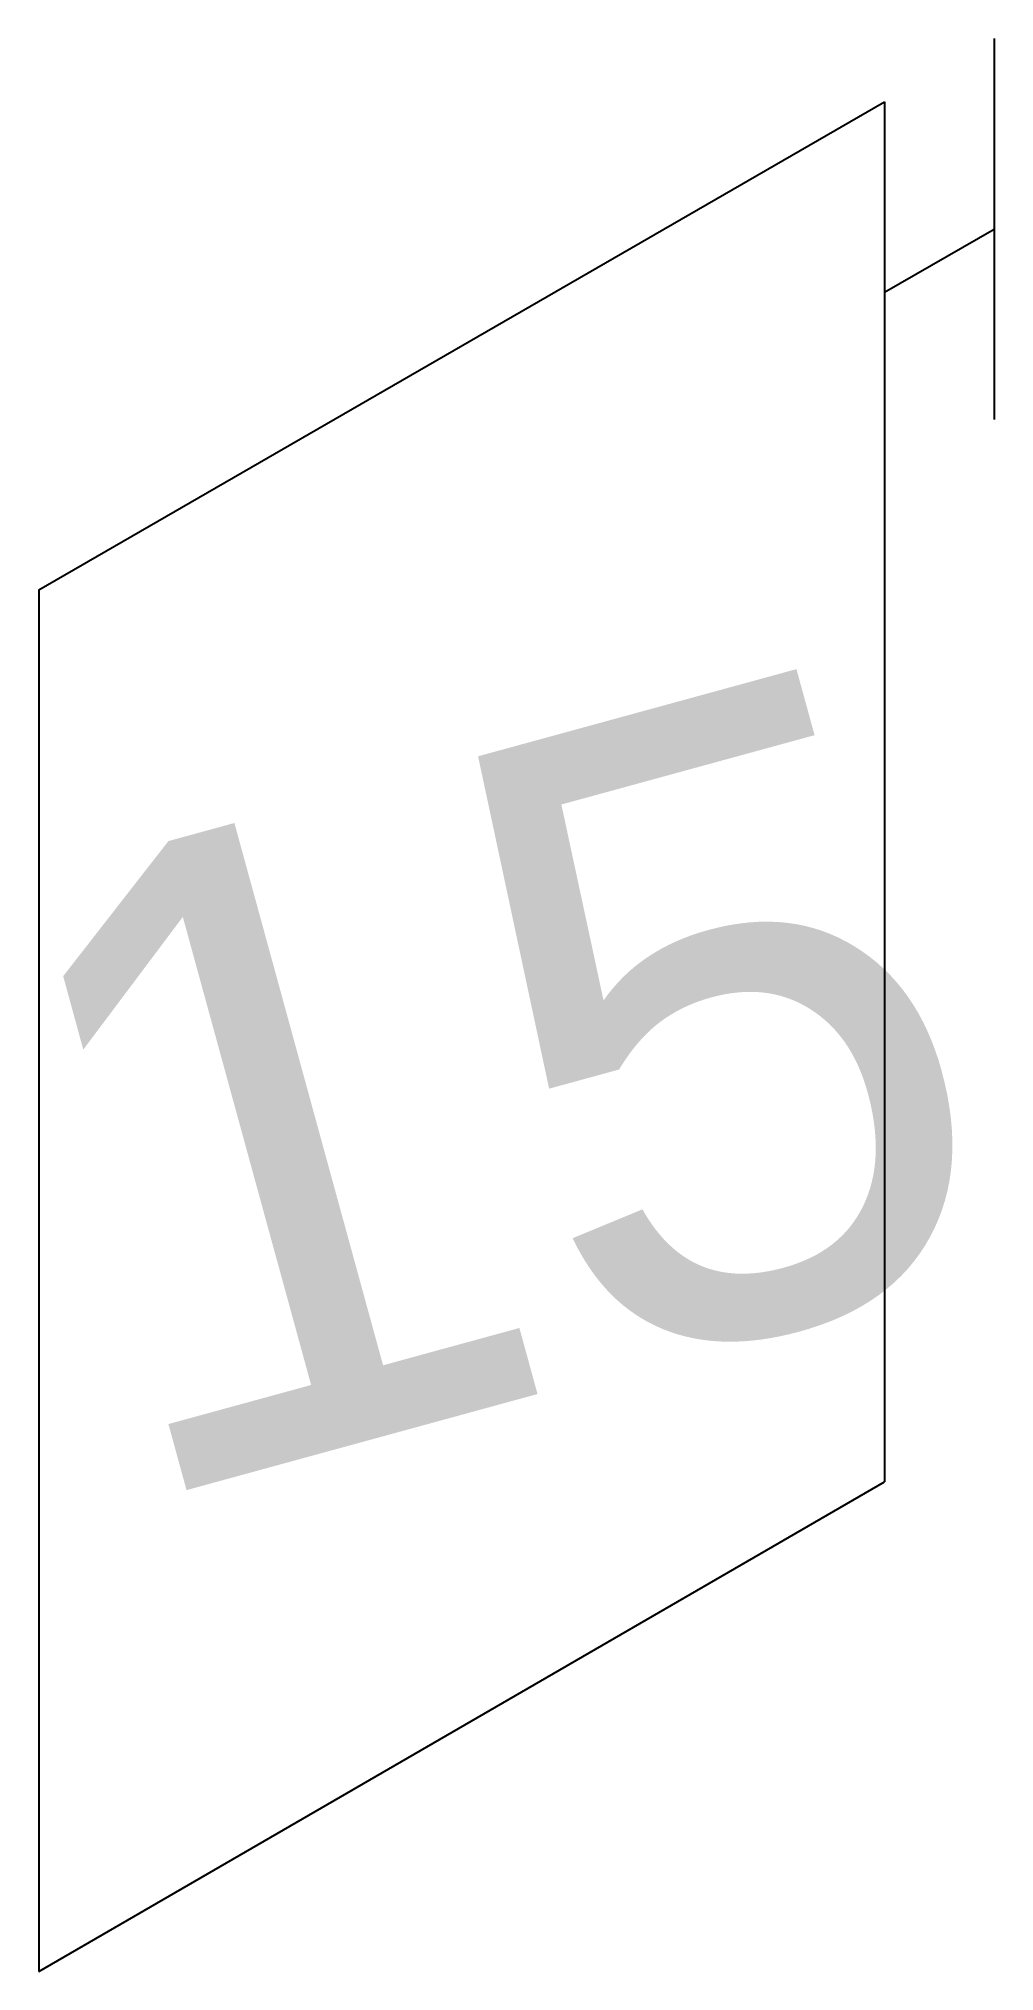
# Model space of a CAD drawing. Header units: metres. Extents: x -22501.3 to -22493.8, y -12644.3 to -12629.
import ezdxf

# ---------------------------------------------------------------- set-up
doc = ezdxf.new("R2010")
doc.units = ezdxf.units.M

msp = doc.modelspace()

# ---------------------------------------------------------------- linework, layer by layer
for p, q in [((-22493.75, -12628.96), (-22493.75, -12631.98)), ((-22501.32, -12633.33), (-22494.62, -12629.46)), ((-22494.62, -12629.46), (-22494.62, -12640.4)), ((-22494.62, -12630.97), (-22493.75, -12630.47)), ((-22501.32, -12633.33), (-22501.32, -12644.28)), ((-22501.32, -12644.28), (-22494.62, -12640.4))]:
    msp.add_line(p, q)

# ---------------------------------------------------------------- texts
msp.add_text('15', height=5, rotation=15.32).set_placement((-22500.64, -12640.6))

doc.saveas('drawing.dxf')
